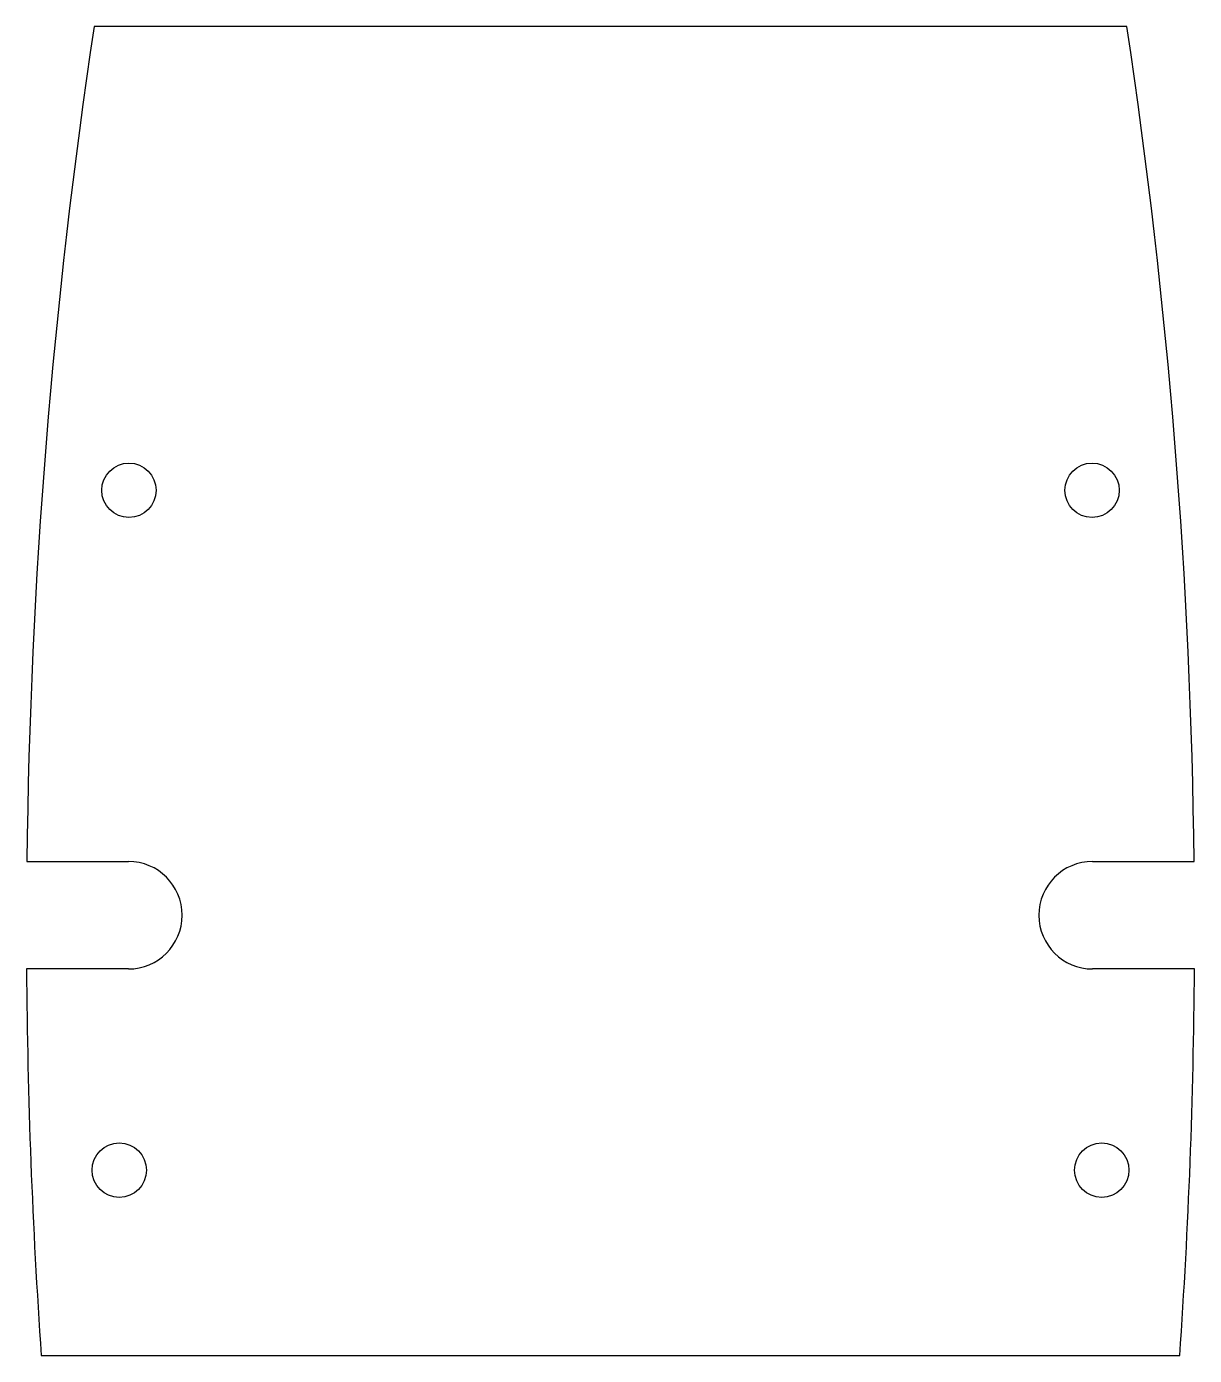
# Model space of a CAD drawing. Header units: millimetres. Extents: x -19.8 to 48.9, y -54.6 to 23.6.
import ezdxf

# ---------------------------------------------------------------- set-up
doc = ezdxf.new("R2010")
doc.units = ezdxf.units.MM
doc.layers.get('0').update_dxf_attribs({"linetype": 'CONTINUOUS'})

msp = doc.modelspace()

# ---------------------------------------------------------------- linework, layer by layer
for p, q in [((44.937, 23.567), (-15.841, 23.567)), ((44.937, 23.567), (-15.841, 23.567)), ((-19.802, -25.552), (-13.826, -25.552)), ((-19.802, -25.552), (-13.826, -25.552)), ((42.922, -25.553), (48.898, -25.553)), ((42.922, -25.553), (48.898, -25.553)), ((-13.826, -31.878), (-19.818, -31.878)), ((-13.826, -31.878), (-19.818, -31.878)), ((48.914, -31.878), (42.922, -31.878)), ((48.914, -31.878), (42.922, -31.878)), ((-18.952, -54.614), (48.048, -54.615)), ((-18.952, -54.614), (48.048, -54.615))]:
    msp.add_line(p, q)
for centre in [(-13.793, -3.715), (-13.793, -3.715), (42.889, -3.715), (42.889, -3.715), (-14.365, -43.715), (-14.365, -43.715), (43.461, -43.715), (43.461, -43.715)]:
    msp.add_circle(centre, 1.6)
for centre, radius, start, end in [((337.52, -29.65), 357.345, 171.43555, 179.34306), ((337.52, -29.65), 357.345, 171.43555, 179.34306), ((-308.424, -29.647), 357.345, 0.65646, 8.56397), ((-308.424, -29.647), 357.345, 0.65646, 8.56397), ((-13.826, -28.715), 3.163, -90.00024, 89.99976), ((-13.826, -28.715), 3.163, -90.00024, 89.99976), ((42.922, -28.715), 3.163, 89.99976, 269.99976), ((42.922, -28.715), 3.163, 89.99976, 269.99976), ((337.52, -29.65), 357.345, 180.35729, 184.00604), ((337.52, -29.65), 357.345, 180.35729, 184.00604), ((-308.424, -29.647), 357.345, 355.99349, 359.64224), ((-308.424, -29.647), 357.345, 355.99349, 359.64224)]:
    msp.add_arc(centre, radius, start, end)

doc.saveas('drawing.dxf')
